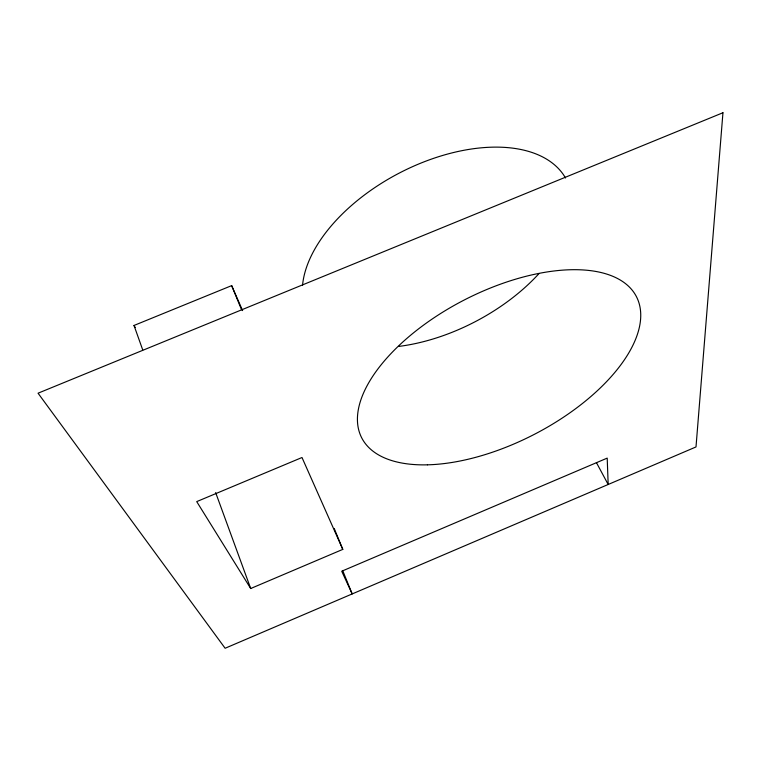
<?xml version="1.0" encoding="UTF-8"?>
<svg xmlns="http://www.w3.org/2000/svg" width="761" height="761" viewBox="0 0 761 761"><rect width="100%" height="100%" fill="white"/><g stroke="black" fill="none" stroke-linecap="round" stroke-linejoin="round"><path stroke-width="1.14" d="M342.792 549.385L301.993 457.513L196.719 501.613L250.702 588.519L342.792 549.385L334.222 528.495M142.745 349.984L134.012 325.461L231.667 285.622L242.607 310.612M134.012 325.461L135.192 327.525M596.396 462.564L608.172 484.481L607.202 458.112L341.718 571.226L352.191 593.932L342.821 570.902M231.667 285.622L241.522 309.708M215.639 492.586L250.702 588.519M539.045 273.541A145.95 83.444 -27.7 0 1 398.697 346.426M302.545 285.308A145.95 83.444 -27.7 0 1 420.433 163.282A145.95 83.444 -27.7 0 1 565.509 177.988M722.95 112.742L696.001 446.935L225.123 648.258L38.05 393.199L722.95 112.742M427.435 464.828A154.445 75.767 -27.2 0 0 640.743 315.844A154.445 75.767 -27.2 0 0 429.099 321.142A154.445 75.767 -27.2 0 0 427.435 464.828"/></g></svg>
